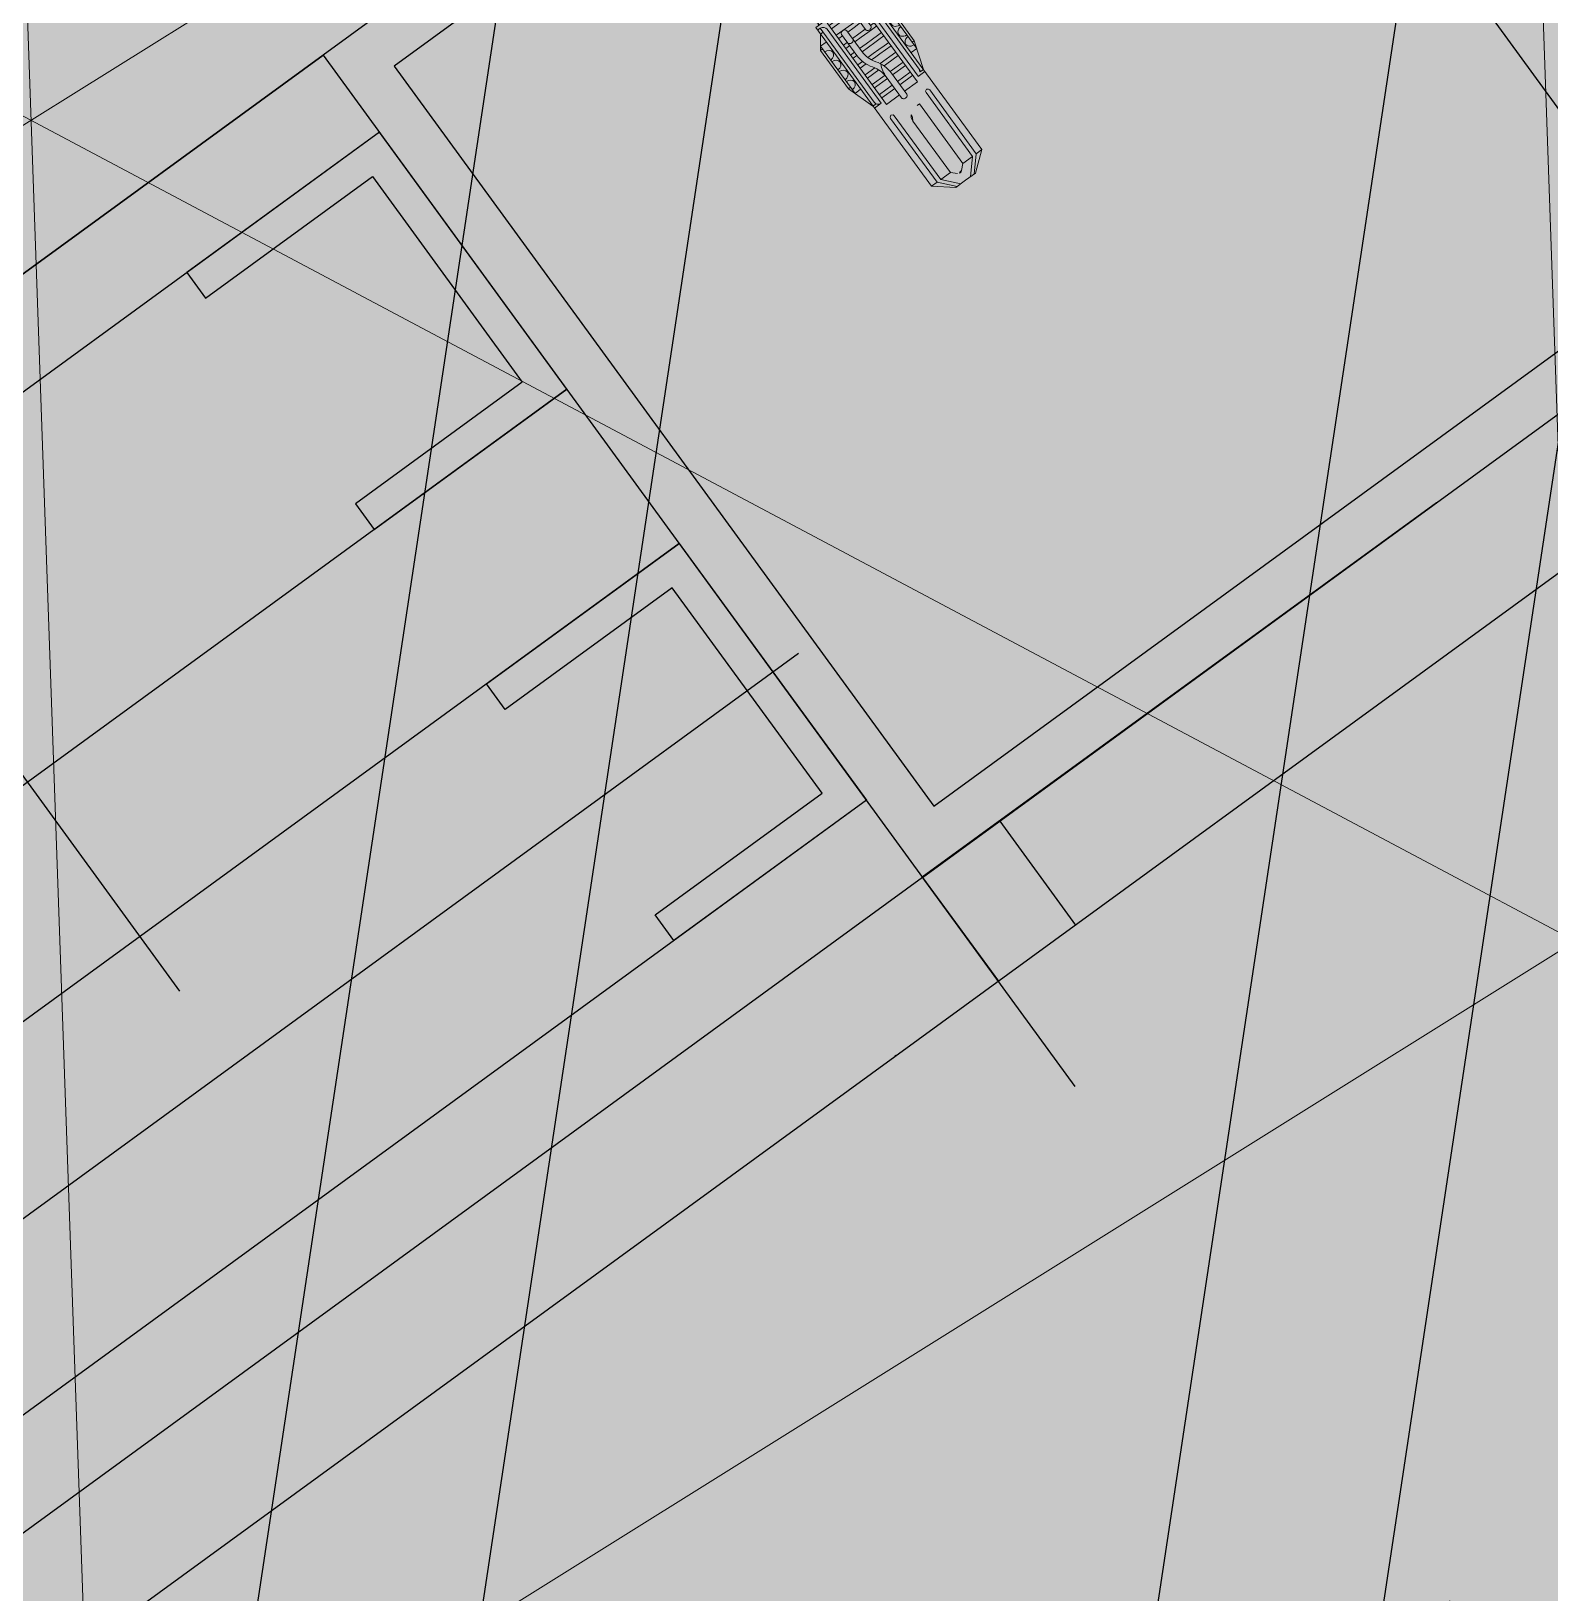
# Model space of a CAD drawing. Header units: metres. Extents: x 678805 to 1359287, y 2747329 to 5497370.
# Drawn here: x 679858.7989 to 679859.0376, y 2748713.483 to 2748713.7286 of the extents above; entities that cross this region are included whole.
import ezdxf

# ---------------------------------------------------------------- set-up
doc = ezdxf.new("R2010")
doc.units = ezdxf.units.M
doc.linetypes.add('XREF_MON_BUILDINGS$0$Dash_2_', pattern=[0.25, 0.125, -0.125])
for name, color, linetype in [('00_XREF_MON_HSC_PAVEMENT', 7, 'Continuous'), ('00_XREF_TWQ_BUILDINGS', 7, 'Continuous'), ('XREF_MON_BUILDINGS$0$00-Modulos DEFINIDOS', 7, 'Continuous'), ('XREF_MON_BUILDINGS$0$02-L-01_Structure', 2, 'Continuous'), ('XREF_MON_BUILDINGS$0$02-L-01_Struture aux', 4, 'Continuous'), ('XREF_MON_BUILDINGS$0$02-L-02_Structure- View', 3, 'Continuous'), ('XREF_MON_BUILDINGS$0$02-L-Insulation', 252, 'Continuous'), ('XREF_MON_BUILDINGS$0$02-L-INT Panel', 5, 'Continuous'), ('XREF_MON_BUILDINGS$0$02-L-Pergola Projection', 8, 'Continuous'), ('XREF_MON_BUILDINGS$0$02-L-Pergola Shades', 15, 'Continuous'), ('XREF_MON_BUILDINGS$0$02-L-Pergola Shades Schematic', 8, 'Continuous'), ('XREF_MON_BUILDINGS$0$02_L_Furniture', 7, 'Continuous')]:
    doc.layers.add(name, color=color, linetype=linetype)
doc.layers.add('XREF_MON_BUILDINGS$0$0-WIPEOUTS', color=7, linetype='Continuous', true_color=0xffffff)
doc.layers.add('XREF_MON_BUILDINGS$0$02-L-Pergola Wipeout', color=7, linetype='Continuous', true_color=0xffffff)
doc.layers.add('XREF_MON_BUILDINGS$0$00_AUX', color=3, linetype='Continuous', plot=False)
doc.layers.add('XREF_MON_BUILDINGS$0$02-KH-13 Restaurant', color=7, linetype='Continuous', lineweight=30, true_color=0xed2d02)
doc.layers.add('XREF_MON_HSC_PAVEMENT$0$03-TR-Pavement_07_Precast irregular Concrete Blocks', color=7, linetype='Continuous', lineweight=5, true_color=0xb3b3b3)
doc.layers.add('XREF_MON_BUILDINGS$0$02-L-01_Structure T', color=8, linetype='Continuous', lineweight=5)
doc.layers.get('XREF_MON_BUILDINGS$0$02-KH-13 Restaurant').off()
doc.linetypes.add('XREF_MON_BUILDINGS$0$BATTING', pattern='A,0.0001,-0.1,[134,ltypeshp.shx,S=0.1,R=0,X=-0.1,Y=0],-0.2,[134,ltypeshp.shx,S=0.1,R=180,X=0.1,Y=0],-0.1', length=0.4001)

# ---------------------------------------------------------------- blocks, each defined once
blk = doc.blocks.new('XREF_MON_BUILDINGS$0$modulo kiosco')
at = {"layer": 'XREF_MON_BUILDINGS$0$0-WIPEOUTS', "true_color": 0xfcfcfc}
h = blk.add_hatch(color=7, dxfattribs=at)
h.dxf.hatch_style = 1
h.paths.add_polyline_path([(119.6986085139215, -61.62058441969566), (119.6986085125245, -56.82058442011476), (124.4986085132696, -56.82058442058042), (124.4986085123383, -61.62058442132547)])
blk = doc.blocks.new('XREF_MON_BUILDINGS$0$lamas aluminiotriangulo')
for points in [[(680250.9537691945, 2748656.390655607), (680248.9006715198, 2748658.44375328)], [(680248.9501689954, 2748658.44375328), (680250.9785179326, 2748656.415404344)], [(680251.0527641443, 2748656.489650556), (680249.0986614202, 2748658.44375328)], [(680249.1481588958, 2748658.44375328), (680251.0775128822, 2748656.514399294)]]:
    blk.add_lwpolyline(points)
blk = doc.blocks.new('XREF_MON_BUILDINGS$0$PERGOLA PLANA')
at = {"layer": 'XREF_MON_BUILDINGS$0$02-L-Pergola Wipeout', "true_color": 0xfcfcfc}
h = blk.add_hatch(color=7, dxfattribs=at)
h.dxf.hatch_style = 1
h.paths.add_polyline_path([(4.612218253081664, 9.290000000968575), (0.3099999981932342, 4.987781745847315), (0.3099999986588955, 9.290000000037253)])
h.paths.add_polyline_path([(0.332781744771637, 4.855000000447035), (4.744999998947605, 9.267218254506588), (4.744999999529682, 4.900563496164978), (4.699436504277401, 4.855000000447035)])
h.paths.add_polyline_path([(4.854999999050051, 9.290000001899898), (9.13443650235422, 9.29000000236556), (4.854999999632128, 5.010563495568931)])
h.paths.add_polyline_path([(9.289999997243285, 9.134436507709324), (9.289999997825362, 4.855000001844019), (5.010563491727225, 4.855000000912696)])
h.paths.add_polyline_path([(4.900563491159119, 4.745000001043081), (9.267218253924511, 4.745000001508743), (4.85500000033062, 0.3327817460522056), (4.854999999166466, 4.699436508584768)])
h.paths.add_polyline_path([(9.289999997825362, 4.612218253780156), (9.289999998291023, 0.3100000019185245), (4.987781747244298, 0.3100000009872019)])
h.paths.add_polyline_path([(0.465563491685316, 0.3100000000558794), (4.744999999064021, 4.589436508249491), (4.745000000111759, 0.3100000014528632)])
h.paths.add_polyline_path([(0.3099999980768189, 4.745000000111759), (4.589436504989862, 4.745000000111759), (0.3099999976111576, 0.4655634895898402)])
h.paths.add_polyline_path([(9.399999998277053, 0.2000000020489097), (0.1999999997206032, 0.1999999997206032), (0.1999999986728653, 9.399999999906868), (9.399999999324791, 9.400000001769513)])
at = {"layer": 'XREF_MON_BUILDINGS$0$02-L-Pergola Shades', "xscale": -1, "rotation": 270.0000000152252}
blk.add_blockref('XREF_MON_BUILDINGS$0$lamas aluminiotriangulo', (-2748649.153572517, -680243.8731607608), dxfattribs=at)
at = {"layer": 'XREF_MON_BUILDINGS$0$02-L-Pergola Shades Schematic', "xscale": -1, "rotation": 270.0000000152252}
blk.add_blockref('XREF_MON_BUILDINGS$0$lamas aluminiotriangulo', (-2748649.153572517, -680243.8731607608), dxfattribs=at)
blk = doc.blocks.new('XREF_MON_BUILDINGS$0$Rest_4seats')
at = {"layer": 'XREF_MON_BUILDINGS$0$00_AUX', "linetype": 'XREF_MON_BUILDINGS$0$Dash_2_'}
blk.add_lwpolyline([(-1.468512145004503, 1.66509695255553), (-1.452635545769148, -1.684865425381929), (1.472331605116459, -1.671003021572119), (1.456455005881253, 1.678959356365397)], close=True, dxfattribs=at)
blk = doc.blocks.new('XREF_MON_BUILDINGS$0$PILAR STRUCTURE')
at = {"layer": 'XREF_MON_BUILDINGS$0$02-L-01_Structure', "linetype": 'Continuous'}
h = blk.add_hatch(dxfattribs=at)
h.set_pattern_fill('ANGLE', color=252)
h.set_pattern_definition([(0, (-144.6596111481284, 18.56842418532225), (0, 6.985), [5.08, -1.905]), (90, (-144.6596111481284, 18.56842418532225), (-6.985, 4.277078946022131e-16), [5.08, -1.905])])
h.paths.add_polyline_path([(-0.0800000000000125, -0.08000000000000185), (0.07999999999998408, -0.08000000000000185), (0.07999999999998408, 0.0799999999999983), (-0.0800000000000125, 0.0799999999999983)])
h.paths.add_polyline_path([(-0.07200000000000273, -0.07200000000000273), (0.0719999999999743, -0.07200000000000273), (0.0719999999999743, 0.07199999999999918), (-0.07200000000000273, 0.07199999999999918)], flags=16)
h = blk.add_hatch(color=252, dxfattribs=at)
h.dxf.hatch_style = 1
h.paths.add_polyline_path([(-0.07200000000000273, -0.07200000000000273), (0.0719999999999743, -0.07200000000000273), (0.0719999999999743, 0.07199999999999918), (-0.07200000000000273, 0.07199999999999918)], flags=16)
h.paths.add_polyline_path([(-0.0800000000000125, -0.08000000000000185), (0.07999999999998408, -0.08000000000000185), (0.07999999999998408, 0.0799999999999983), (-0.0800000000000125, 0.0799999999999983)])
for points in [[(-0.0800000000000125, -0.08000000000000185), (0.07999999999998408, -0.08000000000000185), (0.07999999999998408, 0.0799999999999983), (-0.0800000000000125, 0.0799999999999983)], [(-0.07200000000000273, -0.07200000000000273), (0.0719999999999743, -0.07200000000000273), (0.0719999999999743, 0.07199999999999918), (-0.07200000000000273, 0.07199999999999918)]]:
    blk.add_lwpolyline(points, close=True, dxfattribs=at)
blk = doc.blocks.new('XREF_MON_BUILDINGS$0$ULMA_Anclaje fijacion a forjado y a cerramiento base')
at = {"layer": 'XREF_MON_BUILDINGS$0$02-L-01_Structure T', "linetype": 'Continuous'}
for p, q in [((0.001999999680265319, 0.007505513633077499), (0.0059194662826485, 0.007505513633077499)), ((0.001999999680265319, -0.007505513666728802), (0.001999999680265319, 0.007505513633077499)), ((0.006499999683001079, 0.00650000033328979), (0.0059194662826485, 0.007505513633077499)), ((-0.07549999996990664, 0.004900000054021802), (-0.06990192376542836, 0.006400000053872645)), ((-0.05990525586821605, 0.006000000053973054), (-0.07139474408904789, 0.006000000053973054)), ((-0.07139474408904789, 0.006000000053973054), (-0.07139474408904789, 0.004900000054021802)), ((-0.07139474408904789, 0.006000000053973054), (-0.07139474408904789, 0.004900000054021802)), ((-0.0605980761902174, 0.006400000053872645), (-0.06990192376542836, 0.006400000053872645)), ((-0.06990192376542836, 0.006400000053872645), (-0.06990192376542836, 0.006000000053973054)), ((-0.0605980761902174, 0.006400000053872645), (-0.0605980761902174, 0.006000000053973054)), ((-0.06059807618294144, 0.006400000053872645), (-0.05799999996816041, 0.004900000054021802)), ((-0.05990525586821605, 0.006000000053973054), (-0.05990525586821605, 0.004900000054021802)), ((-0.04149999997025589, 0.004900000054021802), (-0.03590192376577761, 0.006400000053872645)), ((-0.01959999997052364, 0.006000000053973054), (-0.03739474408939714, 0.006000000053973054)), ((-0.03739474408939714, 0.006000000053973054), (-0.03739474408939714, 0.004900000054021802)), ((-0.01999999996769475, 0.006400000053872645), (-0.03590192376577761, 0.006400000053872645)), ((-0.03590192376577761, 0.006400000053872645), (-0.03590192376577761, 0.006000000053973054)), ((-0.01999999996769475, 0.006400000053872645), (-0.01999999996769475, 0.006000000053973054)), ((-0.01849999996920815, 0.004900000054021802), (-0.01999999996769475, 0.006400000053872645)), ((-0.01959999997052364, 0.004900000054021802), (-0.01959999997052364, 0.006000000053973054)), ((-0.005200000319746323, 0.006399999982932059), (-0.01587305490102153, 0.004899999983081216)), ((-0.005199999970500357, 0.004900000054021802), (-0.005199999970500357, 0.006400000053872645)), ((-0.005199999970500357, 0.006400000053872645), (-0.004333974560722709, 0.004900000054021802)), ((0.001500000034866389, 0.006400000053872645), (2.91038304567337e-11, 0.004900000054021802)), ((0.002000000029511284, 0.006400000053872645), (0.001500000034866389, 0.006400000053872645)), ((0.001500000034866389, 5.411493475548923e-11), (0.001500000034866389, 0.006400000053872645)), ((0.002000000029511284, 5.411493475548923e-11), (0.002000000029511284, 0.006400000053872645)), ((0.006499999683001079, -0.006499999667084921), (0.006499999683001079, 0.00650000033328979)), ((-0.09499999996478437, 0.004900000054021802), (-0.09799999996903352, 0.001900000053865369)), ((-0.09500000016123522, 0.003800290978233534), (-0.09800000016548438, 0.001649701530368475)), ((-0.09800000016548438, 0.0009425947491763509), (-0.09500000016123522, 0.00309318419704141)), ((-0.05639999997220002, 0.004900000040834129), (-0.09499999997206032, 0.004900000040834129)), ((-0.09500000016123522, 0.003800290978233534), (-0.09500000016123522, 0.004899999999906868)), ((-0.07949999999982538, 0.003800290978233534), (-0.09500000016123522, 0.003800290978233534)), ((-0.07950095342675922, 0.00309318419704141), (-0.09500000000116415, 0.00309318419704141)), ((-0.09500000016123522, 0.001212165931974596), (-0.09500000016123522, 0.00309318419704141)), ((-0.07921132486808347, 0.003735412722562614), (-0.07949999999982538, 0.003800290978233534)), ((-0.07949999999982538, 0.00309318419704141), (-0.07921132486808347, 0.003158062453167076)), ((-0.07899999999790452, 0.003446737587637472), (-0.07921132486808347, 0.003735412722562614)), ((-0.07921132486808347, 0.003158062453167076), (-0.07899999999790452, 0.003446737587637472)), ((-0.04279999997379491, 0.003000000040628947), (-0.07679999997344567, 0.003000000040628947)), ((-0.07679999997344567, 0.0004999963407499308), (-0.07679999997344567, 0.003000000040628947)), ((-0.07599999997182749, 0.003600000040933082), (-0.07599999997182749, 0.004900000040834129)), ((-0.05799999996816041, 0.003600000054120756), (-0.07597979684214806, 0.003600000054120756)), ((-0.07549999996990664, 0.004266025754077418), (-0.07549999996990664, 0.004900000054021802)), ((-0.07519999997020932, 0.0004999878656235524), (-0.07519999997020932, 0.003000000040628947)), ((-0.05702020314492984, 0.004400000053919939), (-0.07499999996798579, 0.004400000053919939)), ((-0.07439999996859115, 0.000499983615554811), (-0.07439999996859115, 0.003000000040628947)), ((-0.07279999997263076, 0.0004999751408831798), (-0.07279999997263076, 0.003000000040628947)), ((-0.07199999997101258, 0.0004999709158255428), (-0.07199999997101258, 0.003000000040628947)), ((-0.07039999996777624, 0.0007838919409550726), (-0.07039999996777624, 0.003000000040628947)), ((-0.06959999997343402, 0.003000000040628947), (-0.06959999997343402, -3.774075094042928e-05)), ((-0.06799999997019768, 0.001888627379230456), (-0.06799999997019768, 0.003000000054271368)), ((-0.0671999999685795, 0.002098475703860458), (-0.0671999999685795, 0.003000000054271368)), ((-0.06559999996534316, 0.002250000054118573), (-0.06559999996534316, 0.003000000054271368)), ((-0.06479999997100094, 0.002250000054118573), (-0.06479999997100094, 0.003000000054271368)), ((-0.0631999999677646, 0.002250000054118573), (-0.0631999999677646, 0.003000000054271368)), ((-0.06239999996614642, 0.002250000054118573), (-0.06239999996614642, 0.003000000054271368)), ((-0.06079999997018604, 0.002250000054118573), (-0.06079999997018604, 0.003000000054271368)), ((-0.05999999996856786, 0.002250000054118573), (-0.05999999996856786, 0.003000000054271368)), ((-0.05839999996533152, 0.002246470569389203), (-0.05839999996533152, 0.003000000054271368)), ((-0.05799999999726424, 0.004899999999906868), (-0.05799999999726424, 0.004399999999805004)), ((-0.0575999999709893, 0.002178927737077174), (-0.0575999999709893, 0.003000000054271368)), ((-0.0569999999643187, 0.004600000053869735), (-0.0569999999643187, 0.004900000054021802)), ((-0.05639999997220002, 0.003000000040628947), (-0.05639999997220002, 0.004900000040834129)), ((-0.05599999996775296, 0.001773728350144665), (-0.05599999996775296, 0.003000000054271368)), ((-0.05479999996896368, 0.004900000040834129), (-0.05594999997265404, 0.004236047240738117)), ((-0.05519999996613478, 0.001419681868355838), (-0.05519999996613478, 0.003000000054271368)), ((-0.0539999999673455, 0.004900000040834129), (-0.05479999996896368, 0.004900000040834129)), ((-0.05479999996896368, 0.003000000040628947), (-0.05479999996896368, 0.004900000040834129)), ((-0.0539999999673455, 0.003000000040628947), (-0.0539999999673455, 0.004900000040834129)), ((-0.05359999997017439, 0.0003147642983094556), (-0.05359999997017439, 0.003000000040628947)), ((-0.05239999997138511, 0.004900000040834129), (-0.05354999996779952, 0.004236047240738117)), ((-0.05279999996855622, 4.092726157978177e-11), (-0.05279999996855622, 0.003000000040628947)), ((-0.05239999997138511, 0.003000000040628947), (-0.05239999997138511, 0.004900000040834129)), ((-0.05159999996976694, 0.004900000040834129), (-0.05239999997138511, 0.004900000040834129)), ((-0.05159999996976694, 0.003000000040628947), (-0.05159999996976694, 0.004900000040834129)), ((-0.05119999997259583, 4.092726157978177e-11), (-0.05119999997259583, 0.003000000040628947)), ((-0.04999999997380655, 0.004900000040834129), (-0.05114999997022096, 0.004236047240738117)), ((-0.05039999997097766, 4.092726157978177e-11), (-0.05039999997097766, 0.003000000040628947)), ((-0.04919999997218838, 0.004900000040834129), (-0.04999999997380655, 0.004900000040834129)), ((-0.04999999997380655, 0.003000000040628947), (-0.04999999997380655, 0.004900000040834129)), ((-0.04919999997218838, 0.003000000040628947), (-0.04919999997218838, 0.004900000040834129)), ((-0.04879999996774131, 0.002250000054118573), (-0.04879999996774131, 0.003000000054271368)), ((-0.04879999996774131, 0.001250000053914846), (-0.04879999996774131, 0.00262500005419497)), ((-0.04759999996895203, 0.004900000040834129), (-0.0487499999726424, 0.004236047240738117)), ((-0.0479999999733991, 4.092726157978177e-11), (-0.0479999999733991, 0.003000000040628947)), ((-0.04759999996895203, 0.003000000040628947), (-0.04759999996895203, 0.004900000040834129)), ((-0.04679999996733386, 0.004900000040834129), (-0.04759999996895203, 0.004900000040834129)), ((-0.04679999996733386, 0.003000000040628947), (-0.04679999996733386, 0.004900000040834129)), ((-0.04639999997016275, 0.002250000054118573), (-0.04639999997016275, 0.003000000054271368)), ((-0.04519999997137347, 0.004900000040834129), (-0.04634999996778788, 0.004236047240738117)), ((-0.04559999996854458, 0.002250000054118573), (-0.04559999996854458, 0.003000000054271368)), ((-0.0443999999697553, 0.004900000040834129), (-0.04519999997137347, 0.004900000040834129)), ((-0.04519999997137347, 0.003000000040628947), (-0.04519999997137347, 0.004900000040834129)), ((-0.0443999999697553, 0.003000000040628947), (-0.0443999999697553, 0.004900000040834129)), ((-0.04399999996530823, 0.002250000054118573), (-0.04399999996530823, 0.003000000054271368)), ((-0.04399999996530823, 0.002250000054118573), (-0.04399999996530823, 0.003000000054271368)), ((-0.04279999997379491, 0.004900000040834129), (-0.04394999997020932, 0.004236047240738117)), ((2.91038304567337e-11, 0.004900000054021802), (-0.04279999996651895, 0.004900000054021802)), ((-0.04279999997379491, 0.003000000040628947), (-0.04279999997379491, 0.004900000040834129)), ((-0.04199999996490078, 0.004900000054021802), (-0.04199999996490078, 0.002243997654204577)), ((-0.01849999996920815, 0.003600000054120756), (-0.04197979586751899, 0.003600000054120756)), ((-0.04149999997025589, 0.004266025478955271), (-0.04149999997025589, 0.004900000054021802)), ((-0.017520182816952, 0.004400000053919939), (-0.04099999996833503, 0.004400000053919939)), ((-0.01849999996920815, 0.004900000054021802), (-0.01849999996920815, 0.004400000053919939)), ((-0.01749999996536644, 0.004900000054021802), (-0.01749999996536644, 0.001469047654154565)), ((2.91038304567337e-11, 5.411493475548923e-11), (2.91038304567337e-11, 0.004900000054021802)), ((0.001999999680265319, 0.003752758733298833), (0.0059194662826485, 0.003752758733298833)), ((-0.09799999996903352, 5.411493475548923e-11), (-0.09799999996903352, 0.001900000053865369)), ((-0.09799999999813735, 0), (-0.09799999999813735, -0.001900000000205182)), ((-0.09500000000116415, 0.001212165931974596), (-0.09598054861999117, 0.0003815084141933767)), ((-0.08050000000366708, 0.001212165931974596), (-0.09500000000116415, 0.001212165931974596)), ((-0.08050000031653326, 0.0007878340506977111), (-0.08050000031653326, 0.001212165915148944)), ((-0.07238871805748204, 0.0005000000005566108), (-0.07750000029773219, 0.0005000000005566108)), ((-0.07238871783920331, 0.0005000000005566108), (-0.07749997821520083, 0.0005000000005566108)), ((-0.07039999996777624, 0.0002553429039835464), (-0.07039999996777624, 0.0007838919541427458)), ((-0.06799999997019768, 0.0008294746289720933), (-0.06799999997019768, 0.001888627379230456)), ((-0.06799999997019768, 4.092726157978177e-11), (-0.06799999997019768, 0.0008294746157844202)), ((-0.06799999997019768, 4.092726157978177e-11), (-0.06799999997019768, -0.0007950077156237967)), ((-0.0671999999685795, 0.001074557454103342), (-0.0671999999685795, 0.002098475703860458)), ((-0.0671999999685795, 4.092726157978177e-11), (-0.0671999999685795, 0.001074557440915669)), ((-0.0671999999685795, 4.092726157978177e-11), (-0.0671999999685795, -0.001052696669376019)), ((-0.06559999996534316, 0.001250000053914846), (-0.06559999996534316, 0.002250000054118573)), ((-0.06559999997261912, 4.092726157978177e-11), (-0.06559999997261912, 0.001250000040727173)), ((-0.06559999997261912, 4.092726157978177e-11), (-0.06559999997261912, -0.001249999959327397)), ((-0.06479999997100094, 0.001250000053914846), (-0.06479999997100094, 0.002250000054118573)), ((-0.06479999997100094, 4.092726157978177e-11), (-0.06479999997100094, 0.001250000040727173)), ((-0.06479999997100094, 4.092726157978177e-11), (-0.06479999997100094, -0.001249999959327397)), ((-0.0631999999677646, 0.001250000053914846), (-0.0631999999677646, 0.002250000054118573)), ((-0.0631999999677646, 4.092726157978177e-11), (-0.0631999999677646, 0.001250000040727173)), ((-0.0631999999677646, 4.092726157978177e-11), (-0.0631999999677646, -0.001249999959327397)), ((-0.05863006513391156, 0.002250000000458385), (-0.06250000033469405, 0.002250000000458385)), ((-0.05863006513391156, 0.001250000000254659), (-0.06249989908974385, 0.001250000000254659)), ((-0.06239999997342238, 4.092726157978177e-11), (-0.06239999997342238, 0.001250000040727173)), ((-0.06239999997342238, 4.092726157978177e-11), (-0.06239999997342238, -0.001249999959327397)), ((-0.06079999997018604, 4.092726157978177e-11), (-0.06079999997018604, 0.001250000040727173)), ((-0.06079999997018604, 4.092726157978177e-11), (-0.06079999997018604, -0.001249999959327397)), ((-0.05999999996856786, 4.092726157978177e-11), (-0.05999999996856786, 0.001250000040727173)), ((-0.05999999996856786, 4.092726157978177e-11), (-0.05999999996856786, -0.002999999959229172)), ((-0.05839999997260747, 4.092726157978177e-11), (-0.05839999997260747, 0.001245927241143363)), ((-0.05839999997260747, 4.092726157978177e-11), (-0.05839999997260747, -0.002999999959229172)), ((-0.0575999999709893, -0.002999999959229172), (-0.0575999999709893, 0.001167863121281698)), ((-0.05599999996775296, 4.092726157978177e-11), (-0.05599999996775296, 0.0006941365782040521)), ((-0.05599999996775296, 4.092726157978177e-11), (-0.05599999996775296, -0.002999999959229172)), ((-0.05519999997341074, 0.0002712911496018933), (-0.05519999997341074, -0.002999999959229172)), ((-0.05279999996855622, 4.092726157978177e-11), (-0.05279999996855622, -0.0002712910677473701)), ((-0.05119999997259583, 4.092726157978177e-11), (-0.05119999997259583, -0.0009957987340385444)), ((-0.05039999997097766, 4.092726157978177e-11), (-0.05039999997097766, -0.001172616259282222)), ((-0.04879999996774131, 4.092726157978177e-11), (-0.04879999996774131, 0.001250000040727173)), ((-0.04879999996774131, 4.092726157978177e-11), (-0.04879999996774131, -0.001249999959327397)), ((-0.0479999999733991, 4.092726157978177e-11), (-0.0479999999733991, -0.001249999959327397)), ((-0.04238871808775002, 0.002249999982723239), (-0.04750000033527613, 0.002249999982723239)), ((-0.04238871799316257, 0.001249999982974259), (-0.04749997836916009, 0.001249999982974259)), ((-0.04639999997016275, 4.092726157978177e-11), (-0.04639999997016275, 0.001250000040727173)), ((-0.04639999997016275, 4.092726157978177e-11), (-0.04639999997016275, -0.001249999959327397)), ((-0.04559999996854458, 4.092726157978177e-11), (-0.04559999996854458, 0.001250000040727173)), ((-0.04559999996854458, 4.092726157978177e-11), (-0.04559999996854458, -0.001249999959327397)), ((-0.04399999997258419, 4.092726157978177e-11), (-0.04399999997258419, 0.001250000040727173)), ((-0.04399999997258419, 4.092726157978177e-11), (-0.04399999997258419, 0.001250000040727173)), ((-0.04399999997258419, 4.092726157978177e-11), (-0.04399999997258419, -0.001249999959327397)), ((-0.04399999997258419, 4.092726157978177e-11), (-0.04399999997258419, -0.002999999959229172)), ((-0.04199999996490078, 0.001243073279056262), (-0.04199999996490078, 0.0009690476540527015)), ((-0.04049836142075947, 0.0009690476540527015), (-0.04197979586751899, 0.0009690476540527015)), ((-0.03124687392119085, 0.0009690476540527015), (-0.03803526836418314, 0.0009690476540527015)), ((-0.03186602826463059, 0.0004999956327083055), (-0.03561142804392148, 0.0005000794471925474)), ((-0.03561128240835387, 0.0005000000001018634), (-0.03186602558707818, 0.0005000000001018634)), ((-0.02819999996427214, 0.0009690476540527015), (-0.03075312601140467, 0.0009690476540527015)), ((-0.02819999996427214, 0.0009690476540527015), (-0.02799999996932456, 0.0007690476541029057)), ((-0.02819999996427214, 0.0009690476540527015), (-0.02819999996427214, -0.003599999945890886)), ((-0.02779999996710103, 0.0009690476540527015), (-0.02799999996932456, 0.0007690476541029057)), ((-0.02799999996932456, 0.0007690476541029057), (-0.02799999996932456, -0.003599999945890886)), ((-0.02779999996710103, 0.0009690476540527015), (-0.02779999996710103, -0.003599999945890886)), ((-0.01799999996728729, 0.0009690476540527015), (-0.02779999996710103, 0.0009690476540527015)), ((-0.004333974917244632, 0.000915883743800805), (-0.01587305490102153, -1.682565198279917e-11)), ((-0.01587305455177557, 5.411493475548923e-11), (-0.005199999970500357, 5.411493475548923e-11)), ((-0.004333974560722709, 0.0009158838147413917), (-0.005199999970500357, 5.411493475548923e-11)), ((-0.004333974560722709, -0.0009158837065115222), (-0.005199999970500357, 5.411493475548923e-11)), ((-0.004333974560722709, -0.0009158837065115222), (-0.004333974560722709, 0.0009158838147413917)), ((0, 0), (0, -0.004899999999906868)), ((0.001499999998486601, 0), (0.001499999998486601, -0.006400000000212458)), ((0.002000000000407454, 0), (0.002000000000407454, -0.006400000000212458)), ((-0.09799999999813735, -0.0009425947491763509), (-0.09500000000116415, -0.003093184197496157)), ((-0.09500000000116415, -0.003800290978688281), (-0.09799999999813735, -0.001649701530368475)), ((-0.09500000000116415, -0.004899999999906868), (-0.09799999999813735, -0.001900000000205182)), ((-0.09500000000116415, -0.001212165932429343), (-0.09598054861999117, -0.0003815084141933767)), ((-0.09499999997206032, -0.001212165891502082), (-0.09499999997206032, -0.003093184156568896)), ((-0.08249999999679858, -0.001212165932429343), (-0.09500000000116415, -0.001212165932429343)), ((-0.07238871791923884, -0.0005000000001018634), (-0.07750000016676495, -0.0005000000001018634)), ((-0.07238871795561863, -0.0004999999991923687), (-0.07749997833161615, -0.0004999999991923687)), ((-0.07679999997344567, -0.0004999999591746018), (-0.07679999997344567, -0.002999999959229172)), ((-0.07519999997020932, -0.0004999999591746018), (-0.07519999997020932, -0.002999999959229172)), ((-0.07439999996859115, -0.0004999999591746018), (-0.07439999996859115, -0.002999999959229172)), ((-0.07279999997263076, -0.0004999999591746018), (-0.07279999997263076, -0.002999999959229172)), ((-0.07199999997101258, -0.0004999999591746018), (-0.07199999997101258, -0.002999999959229172)), ((-0.07039999996777624, -0.0008117044189930311), (-0.07039999996777624, -0.002999999959229172)), ((-0.06960000032267999, -0.001128624259763455), (-0.06960000032267999, -0.003000000016982085)), ((-0.06799999997019768, -0.001859274363141594), (-0.06799999997019768, -0.002999999946041498)), ((-0.0671999999685795, -0.002079642608805443), (-0.0671999999685795, -0.002999999946041498)), ((-0.06049997165246168, -0.001250034919394238), (-0.06561142800637754, -0.001249920534974081)), ((-0.0656112825818127, -0.002249999999548891), (-0.06049998287926428, -0.002249999999548891)), ((-0.06559999996534316, -0.002249999945888703), (-0.06559999996534316, -0.002999999946041498)), ((-0.06479999997100094, -0.002249999945888703), (-0.06479999997100094, -0.002999999946041498)), ((-0.0631999999677646, -0.002249999945888703), (-0.0631999999677646, -0.002999999946041498)), ((-0.06239999996614642, -0.002249999945888703), (-0.06239999996614642, -0.002999999946041498)), ((-0.06079999997018604, -0.002249999945888703), (-0.06079999997018604, -0.002999999946041498)), ((-0.05359999997017439, -0.0009432666124666866), (-0.05359999997017439, -0.002999999959229172)), ((-0.05279999996855622, -0.001419681760580715), (-0.05279999996855622, -0.002999999946041498)), ((-0.05119999996531988, -0.002030796920735156), (-0.05119999996531988, -0.002999999946041498)), ((-0.05039999997097766, -0.002183035096095409), (-0.05039999997097766, -0.002999999946041498)), ((-0.04550000053859549, -0.001249999999799911), (-0.04936993554292712, -0.001249999999799911)), ((-0.04550000033486867, -0.002249999999548891), (-0.04936993554292712, -0.002249999999548891)), ((-0.04879999996774131, -0.002249999945888703), (-0.04879999996774131, -0.002999999946041498)), ((-0.04799999996612314, -0.002249999945888703), (-0.04799999996612314, -0.002999999946041498)), ((-0.04639999997016275, -0.002249999945888703), (-0.04639999997016275, -0.002999999946041498)), ((-0.04559999996854458, -0.002249999945888703), (-0.04559999996854458, -0.002999999946041498)), ((-0.04399999996530823, -0.002249999945888703), (-0.04399999996530823, -0.002999999946041498)), ((-0.0318660280900076, -0.0004999956499887048), (-0.0356114278692985, -0.0005000794649276941)), ((-0.03561128252476919, -0.0004999999991923687), (-0.03186602571076946, -0.0004999999991923687)), ((-0.004333974917244632, -0.0009158837774521089), (-0.01587305490102153, -1.682565198279917e-11)), ((-0.07950095342675922, -0.003093184197496157), (-0.09500000000116415, -0.003093184197496157)), ((-0.09499999997206032, -0.003800290937761019), (-0.09499999997206032, -0.004899999959434354)), ((-0.07949999983975431, -0.003800290978688281), (-0.09500000000116415, -0.003800290978688281)), ((-0.05639999997947598, -0.004899999999906868), (-0.09499999997933628, -0.004899999999906868)), ((-0.07921132486808347, -0.003158062453621824), (-0.07949999999982538, -0.003093184197496157)), ((-0.07949999999982538, -0.003800290978688281), (-0.07921132486808347, -0.003735412722562614)), ((-0.07899999999790452, -0.003446737588092219), (-0.07921132486808347, -0.003158062453621824)), ((-0.07921132486808347, -0.003735412722562614), (-0.07899999999790452, -0.003446737588092219)), ((-0.04279999998107087, -0.003000000000156433), (-0.07679999998072162, -0.003000000000156433)), ((-0.07599999997910345, -0.003600000000005821), (-0.07599999997910345, -0.004899999999906868)), ((-0.05797979587805457, -0.003600000000005821), (-0.07597979685669998, -0.003600000000005821)), ((-0.07549999999901047, -0.004266025699962483), (-0.07549999999901047, -0.004899999999906868)), ((-0.07549999999901047, -0.004899999999906868), (-0.06990192380180815, -0.006400000000212458)), ((-0.05699999997887062, -0.004400000000259752), (-0.0749999999825377, -0.004400000000259752)), ((-0.07139474408904789, -0.004899999945791933), (-0.07139474408904789, -0.005999999945743184)), ((-0.07139474408904789, -0.004899999945791933), (-0.07139474408904789, -0.005999999945743184)), ((-0.0605980761902174, -0.006399999946097523), (-0.05799999996816041, -0.004899999945791933)), ((-0.05990525586821605, -0.004899999945791933), (-0.05990525586821605, -0.005999999945743184)), ((-0.05799999999726424, -0.004400000000259752), (-0.05799999999726424, -0.004899999999906868)), ((-0.05699999997887062, -0.004400000000259752), (-0.05699999997887062, -0.004899999999906868)), ((-0.05639999997947598, -0.003000000000156433), (-0.05639999997947598, -0.004899999999906868)), ((-0.05479999998351559, -0.004899999999906868), (-0.05594999997993, -0.004236047200265602)), ((-0.05479999998351559, -0.003000000000156433), (-0.05479999998351559, -0.004899999999906868)), ((-0.05399999998189742, -0.004899999999906868), (-0.05479999998351559, -0.004899999999906868)), ((-0.05399999998189742, -0.003000000000156433), (-0.05399999998189742, -0.004899999999906868)), ((-0.05239999997138511, -0.004899999979897984), (-0.05354999998235144, -0.004236047179801972)), ((-0.05239999997138511, -0.002999999979692802), (-0.05239999997138511, -0.004899999979897984)), ((-0.05159999996976694, -0.004899999979897984), (-0.05239999997138511, -0.004899999979897984)), ((-0.05159999996976694, -0.002999999979692802), (-0.05159999996976694, -0.004899999979897984)), ((-0.04999999997380655, -0.004899999979897984), (-0.05114999997022096, -0.004236047179801972)), ((-0.04999999997380655, -0.002999999979692802), (-0.04999999997380655, -0.004899999979897984)), ((-0.04919999997218838, -0.004899999979897984), (-0.04999999997380655, -0.004899999979897984)), ((-0.04919999997218838, -0.002999999979692802), (-0.04919999997218838, -0.004899999979897984)), ((-0.04759999996895203, -0.004899999959434354), (-0.0487499999726424, -0.004236047159338341)), ((-0.04759999996895203, -0.002999999959229172), (-0.04759999996895203, -0.004899999959434354)), ((-0.04679999996733386, -0.004899999959434354), (-0.04759999996895203, -0.004899999959434354)), ((-0.04679999996733386, -0.002999999959229172), (-0.04679999996733386, -0.004899999959434354)), ((-0.04519999997137347, -0.004899999959434354), (-0.04634999996778788, -0.004236047159338341)), ((-0.04519999997137347, -0.002999999959229172), (-0.04519999997137347, -0.004899999959434354)), ((-0.0443999999697553, -0.004899999959434354), (-0.04519999997137347, -0.004899999959434354)), ((-0.0443999999697553, -0.002999999959229172), (-0.0443999999697553, -0.004899999959434354)), ((-0.04279999998107087, -0.004899999999906868), (-0.04394999997748528, -0.004236047200265602)), ((-0.04279999997379491, -0.002999999959229172), (-0.04279999997379491, -0.004899999959434354)), ((2.91038304567337e-11, -0.004899999945791933), (-0.04279999996651895, -0.004899999945791933)), ((-0.0419999999794527, -0.003600000000005821), (-0.0419999999794527, -0.004899999999906868)), ((-0.01849999999831198, -0.003600000000005821), (-0.04197979589662282, -0.003600000000005821)), ((-0.04149999999935972, -0.004266025425295084), (-0.04149999999935972, -0.004899999999906868)), ((-0.04149999999935972, -0.004899999999906868), (-0.0359019238021574, -0.006400000000212458)), ((-0.01752018285333179, -0.004400000000259752), (-0.04099999999743886, -0.004400000000259752)), ((-0.03739474408939714, -0.004899999945791933), (-0.03739474408939714, -0.005999999945743184)), ((-0.01849999996920815, -0.004899999945791933), (-0.01999999996769475, -0.006399999946097523)), ((-0.01959999997052364, -0.004899999945791933), (-0.01959999997052364, -0.005999999945743184)), ((-0.01849999999831198, -0.004400000000259752), (-0.01849999999831198, -0.004899999999906868)), ((-0.01750000000174623, -0.004600000000209548), (-0.01750000000174623, -0.004899999999906868)), ((-0.005199999970500357, -0.006399999946097523), (-0.01587305455177557, -0.004899999945791933)), ((-0.005199999970500357, -0.004899999945791933), (-0.005199999970500357, -0.006399999946097523)), ((-0.005199999970500357, -0.006399999946097523), (-0.004333974560722709, -0.004899999945791933)), ((0.001499999998486601, -0.006400000000212458), (0, -0.004899999999906868)), ((0.001999999680265319, -0.003752755266759777), (0.0059194662826485, -0.003752755266759777)), ((-0.05990525586821605, -0.005999999945743184), (-0.07139474408904789, -0.005999999945743184)), ((-0.06990192376542836, -0.005999999945743184), (-0.06990192376542836, -0.006399999946097523)), ((-0.0605980761902174, -0.006399999946097523), (-0.06990192376542836, -0.006399999946097523)), ((-0.0605980761902174, -0.005999999945743184), (-0.0605980761902174, -0.006399999946097523)), ((-0.01959999997052364, -0.005999999945743184), (-0.03739474408939714, -0.005999999945743184)), ((-0.03590192376577761, -0.005999999945743184), (-0.03590192376577761, -0.006399999946097523)), ((-0.01999999996769475, -0.006399999946097523), (-0.03590192376577761, -0.006399999946097523)), ((-0.01999999996769475, -0.005999999945743184), (-0.01999999996769475, -0.006399999946097523)), ((0.002000000000407454, -0.006400000000212458), (0.001499999998486601, -0.006400000000212458)), ((0.006499999683001079, -0.006499999667084921), (0.0059194662826485, -0.007505512966872629)), ((0.001999999680265319, -0.007505513666728802), (0.0059194662826485, -0.007505513666728802))]:
    blk.add_line(p, q, dxfattribs=at)
for centre, radius, start, end in [((0.003177357582899276, 0.005629136232983001), 0.003322642399999999, 325.6168396574897, 34.38315982743712), ((-0.06949999996868428, 0.006000000053973054), 0.001, 179.9999995831184, 2.240738939747224e-06), ((-0.06709999996382976, 0.006000000053973054), 0.001, 179.9999995831184, 2.240738939747224e-06), ((-0.0646999999662512, 0.006000000053973054), 0.001, 179.9999995831184, 2.240738939747224e-06), ((-0.06229999996867264, 0.006000000053973054), 0.001, 179.9999995831184, 2.240738939747224e-06), ((-0.03549999996903352, 0.006000000053973054), 0.001, 179.9999995831184, 2.240738939747224e-06), ((-0.03549999996903352, 0.006000000053973054), 0.001, 179.9999995831184, 2.240738939747224e-06), ((-0.0326999999670079, 0.006000000053973054), 0.001, 180, 2.657620602956009e-06), ((-0.02989999996498227, 0.006000000053973054), 0.001, 180, 2.657620602956009e-06), ((-0.0270999999702326, 0.006000000053973054), 0.001, 180, 2.657620602956009e-06), ((-0.02429999996820698, 0.006000000053973054), 0.001, 180, 2.657620602956009e-06), ((-0.02149999996618135, 0.006000000053973054), 0.001, 180, 2.657620602956009e-06), ((-0.07502020407264354, 0.00340000005417096), 0.0009999999999999996, 90.00000125064498, 168.46304173404), ((-0.05799999996816041, 0.004600000053869735), 0.001, 269.9999983324734, 2.657620602956009e-06), ((-0.0560999999725027, 0.004495854840570246), 0.0002999999999999972, 179.9999995831184, 299.9999996018432), ((-0.05369999996764818, 0.004495854854212666), 0.0002999999999999972, 179.9999995831184, 299.9999996018432), ((-0.05129999997006962, 0.004495854840570246), 0.0002999999999999972, 179.9999995831184, 299.9999996018432), ((-0.04889999997249106, 0.004495854840570246), 0.0002999999999999972, 179.9999995831184, 299.9999996018432), ((-0.04649999996763654, 0.004495854840570246), 0.0002999999999999972, 179.9999995831184, 299.9999996018432), ((-0.04409999997005798, 0.004495854840570246), 0.0002999999999999972, 180, 299.9999997058804), ((-0.04099999996833503, 0.00340000005417096), 0.0009999999999999996, 90.00000125064498, 168.46304173404), ((-0.01849999996920815, 0.004600000053869735), 0.001, 269.9999983324734, 2.657620602956009e-06), ((-0.005919788716710173, 1.733042154228315e-09), 0.0124197884, 342.4126448496456, 17.58735477779235), ((-0.09565735931391828, 0), 0.000499999999999996, 130.2691184803775, 229.7308815196225), ((-0.08250000031694071, 0.0007878340506977111), 0.002, 270, 0), ((-0.07750000016676495, 4.547473508864641e-13), 0.0004999999999999999, 89.9974799503451, 269.9999979155917), ((-0.07750000028318027, 4.547473508864641e-13), 0.0005, 90.00000208440834, 270.0025200496549), ((-0.07238871805748204, -0.006999999999607098), 0.007500000000000002, 61.0463102315051, 90), ((-0.06250000033469405, 0.001750000000356522), 0.0004999999999999998, 90.00000208440834, 270.0116013998847), ((-0.0604999827046413, 0.001750017459926312), 0.0004999825401999999, 270.0012777422978, 90.00000416881663), ((-0.05863006513391156, -0.005249999999705324), 0.007499999999999999, 48.5903778450324, 90.00000166752666), ((-0.05863006495928857, -0.005249999999705324), 0.006500000000000001, 48.5903778450324, 90.00000166752666), ((-0.05863006511208368, 0.005249999982879672), 0.006499999999999996, 306.1289274904188, 311.4096221549676), ((-0.04936993552837521, -0.005250000016985723), 0.007499999999999999, 128.1222900908017, 131.4096221549676), ((-0.04936993554292712, 0.005250000000614818), 0.006499999999999997, 228.5903778450324, 270), ((-0.04750000032072421, 0.001749999982621375), 0.0004999999999999998, 90.00000208440834, 270.0025200496549), ((-0.04550000016024569, 0.001749999999901775), 0.0005, 269.9999754039819, 90.00000125064498), ((-0.04238871808775002, -0.00525000001744047), 0.007500000000000002, 61.0463102315051, 90), ((-0.04238871803681832, -0.005249999999250576), 0.006500000000000002, 61.04631409580072, 90), ((-0.03561128252476919, 0.007000157873790158), 0.007499999999999998, 241.0463007414357, 270), ((-0.03561128258297686, 0.007000157855600264), 0.006500000000000001, 241.0463102315051, 269.9987176720039), ((-0.03561128240835387, -0.007000157872880663), 0.0075, 90, 111.0361103108176), ((-0.03100000016274862, 0), 0.001000000000000001, 209.9997091887205, 149.9999981873691), ((-0.03100000032281969, 2.819433575496078e-11), 0.001000000000000001, 210.0000018126309, 150.0002908112796), ((-0.01799999996728729, 0.001469047654154565), 0.0004999999999999998, 269.9999983324734, 2.657620602956009e-06), ((-0.07238871791923884, 0.007000000000061846), 0.0075, 270, 291.0394696438425), ((-0.07238871809386183, -0.006999999999607098), 0.006499999999999999, 61.04631409580072, 90), ((-0.0656112825818127, 0.005250157873433636), 0.007499999999999996, 241.0463068707718, 270), ((-0.06561128254543291, 0.005250157873433636), 0.006500000000000001, 241.0463102315051, 269.9987176720039), ((-0.06250000016007107, -0.001749999999901775), 0.0005, 89.98839860011529, 269.9999979155917), ((-0.06049998284288449, -0.001750017459471565), 0.0004999825402000001, 269.9999958311834, 89.99871767200386), ((-0.04936993554292712, 0.005250000000614818), 0.007500000000000001, 228.5903778450324, 270), ((-0.05863006511208368, 0.005249999982879672), 0.007500000000000004, 308.1222900908016, 311.4096221549676), ((-0.04936993552837521, -0.005250000016985723), 0.006499999999999999, 126.1289274904188, 131.4096221549676), ((-0.04750000016065314, -0.001749999999901775), 0.0005, 89.9974799503451, 269.9999979155917), ((-0.04550000033486867, -0.001749999999447027), 0.0005000000000000001, 269.999998749355, 90.00002459601811), ((-0.0750202040799195, -0.003400000000056025), 0.001000000000000004, 191.5369578575029, 269.9999983324734), ((-0.05797979589988245, -0.004600000000209548), 0.001000000000000002, 11.53695900628007, 90), ((-0.05609999997977866, -0.004495854800097732), 0.0002999999999999983, 59.99999984205321, 179.9999995831184), ((-0.0536999999822001, -0.004495854800097732), 0.0002999999999999983, 59.99999984205321, 179.9999995831184), ((-0.05129999997006962, -0.004495854779634101), 0.0002999999999999983, 59.99999984205321, 179.9999995831184), ((-0.04889999997249106, -0.004495854779634101), 0.0002999999999999983, 59.99999984205321, 179.9999995831184), ((-0.04649999996763654, -0.00449585475917047), 0.0002999999999999983, 59.99999984205321, 179.9999995831184), ((-0.04409999997733394, -0.004495854800097732), 0.0002999999999999983, 59.99999984205321, 179.9999995831184), ((-0.04099999998288695, -0.003400000000056025), 0.000999999999999997, 191.5369578575029, 269.9999983324734), ((-0.01849999998376006, -0.004600000000209548), 0.001000000000000001, 2.657620602956009e-06, 90.00000125064498), ((0.003177357582899276, -0.005629135566778132), 0.003322642399999999, 325.6168396574897, 34.38315982743712), ((-0.06949999999778811, -0.006000000000312866), 0.001000000000000001, 2.657620602956009e-06, 179.9999995831184), ((-0.06710000000020955, -0.006000000000312866), 0.001000000000000001, 2.657620602956009e-06, 179.9999995831184), ((-0.06470000000263099, -0.006000000000312866), 0.001000000000000001, 2.657620602956009e-06, 179.9999995831184), ((-0.06229999999777647, -0.006000000000312866), 0.001000000000000001, 2.657620602956009e-06, 179.9999995831184), ((-0.03549999999813735, -0.006000000000312866), 0.001000000000000001, 2.657620602956009e-06, 179.9999995831184), ((-0.03549999999813735, -0.006000000000312866), 0.001000000000000001, 2.657620602956009e-06, 179.9999995831184), ((-0.03270000000338769, -0.006000000000312866), 0.001000000000000001, 2.657620602956009e-06, 179.9999995831184), ((-0.02990000000136206, -0.006000000000312866), 0.001000000000000001, 2.657620602956009e-06, 179.9999995831184), ((-0.02709999999933643, -0.006000000000312866), 0.001000000000000001, 2.657620602956009e-06, 179.9999995831184), ((-0.02429999999731081, -0.006000000000312866), 0.001000000000000001, 2.657620602956009e-06, 179.9999995831184), ((-0.02150000000256114, -0.006000000000312866), 0.001000000000000001, 2.657620602956009e-06, 179.9999995831184)]:
    blk.add_arc(centre, radius, start, end, dxfattribs=at)
blk = doc.blocks.new('XREF_MON_BUILDINGS$0$Modulos_Restaurant Monasya')
at = {"layer": 'XREF_MON_BUILDINGS$0$02-L-01_Struture aux', "linetype": 'Continuous'}
for p, q in [((14.68294941977695, 0.2120806720076889), (15.61145733552746, 0.2126237172730061)), ((14.6829669655134, 0.182080677139199), (15.61150939953609, 0.1826237425927975))]:
    blk.add_line(p, q, dxfattribs=at)
for points in [[(14.72041557066871, 0.2121025843980551), (14.68294941978542, 0.2120806720143964), (14.68292017689134, 0.2620806634629407), (14.72038632777458, 0.2621025758402329), (14.72038925206402, 0.2571025766953898), (14.68792310032563, 0.257083588607431), (14.68794649464087, 0.2170835954494823), (14.72041264638688, 0.2171025835428981), (14.72041557067632, 0.2121025843980551)], [(14.72043311640516, 0.1821025895036446), (14.68296696552187, 0.1820806771326051), (14.68299620841594, 0.1320806856839472), (14.72046235929918, 0.132102598061353), (14.72045943500979, 0.1371025972063098), (14.6879932832714, 0.1370836091182372), (14.68796988895616, 0.1770836022761859), (14.72043604070217, 0.1771025903588015), (14.72043311641278, 0.1821025895036446)]]:
    blk.add_lwpolyline(points, dxfattribs=at)
at = {"layer": 'XREF_MON_BUILDINGS$0$02-L-02_Structure- View', "color": 251, "linetype": 'XREF_MON_BUILDINGS$0$Dash_2_', "ltscale": 0.5}
blk.add_lwpolyline([(14.68291143138882, 4.517773783415123), (14.68291143138882, 0.2769870836300488), (14.52291143138783, 0.2769870836300488), (14.52291143138783, 4.517773783415123)], close=True, dxfattribs=at)
at = {"layer": 'XREF_MON_BUILDINGS$0$02-L-Insulation', "linetype": 'XREF_MON_BUILDINGS$0$BATTING', "ltscale": 0.04}
blk.add_line((15.6063811923359, 0.2376129464579453), (14.67793479919351, 0.237077743449392), dxfattribs=at)
at = {"layer": 'XREF_MON_BUILDINGS$0$02-L-INT Panel', "linetype": 'Continuous'}
for p, q in [((14.09712630871979, 0.2970806574708167), (15.61133283301774, 0.297623658994782)), ((14.66791140659041, 0.277071888023217), (14.66789958459208, 0.2972853394303474)), ((14.68291140402312, 0.2770806608914445), (14.68289958400965, 0.2972907185002232)), ((14.70289970344493, 0.2970923546283775), (14.70289958323553, 0.2972978905932013)), ((14.68291140402312, 0.2770806608914445), (15.61134453017536, 0.2776236624154098)), ((14.68292017689134, 0.2620806634587343), (15.61137056217967, 0.2626236750767266)), ((14.68299620841594, 0.1320806856906547), (15.61159617288388, 0.1326237847913507)), ((14.68300498128417, 0.1170806882557844), (15.61162220488819, 0.1176237974507348)), ((15.61162220488814, 0.1176237974544865), (14.68300498128025, 0.1170806882599909))]:
    blk.add_line(p, q, dxfattribs=at)
at = {"layer": 'XREF_MON_BUILDINGS$0$02-L-01_Structure', "linetype": 'Continuous', "rotation": 90.03350989012932}
blk.add_blockref('XREF_MON_BUILDINGS$0$PILAR STRUCTURE', (14.60295820633598, 0.1970338859429166), dxfattribs=at)
at = {"layer": 'XREF_MON_BUILDINGS$0$02-L-01_Struture aux', "xscale": -0.8000000000001819, "rotation": 90.03350989002107}
blk.add_blockref('XREF_MON_BUILDINGS$0$ULMA_Anclaje fijacion a forjado y a cerramiento base', (14.61298224891596, 0.1140397344178172), dxfattribs=at)
at = {"layer": 'XREF_MON_BUILDINGS$0$02_L_Furniture', "rotation": 89.76590352608706}
blk.add_blockref('XREF_MON_BUILDINGS$0$Rest_4seats', (13.10940755605156, 1.057295171028615), dxfattribs=at)
blk = doc.blocks.new('XREF_MON_BUILDINGS')
at = {"layer": 'XREF_MON_BUILDINGS$0$02-KH-13 Restaurant', "linetype": 'Continuous', "xscale": -1, "rotation": 306.058413230031}
blk.add_blockref('XREF_MON_BUILDINGS$0$modulo kiosco', (679978.2022615978, 2748646.821237208), dxfattribs=at)
at = {"layer": 'XREF_MON_BUILDINGS$0$02-L-Pergola Projection', "xscale": -1, "rotation": 36.43967073982355}
blk.add_blockref('XREF_MON_BUILDINGS$0$PERGOLA PLANA', (679869.0983711857, 2748712.473797732), dxfattribs=at)
at = {"layer": 'XREF_MON_BUILDINGS$0$00-Modulos DEFINIDOS', "rotation": 216.0573440932065}
blk.add_blockref('XREF_MON_BUILDINGS$0$Modulos_Restaurant Monasya', (679870.6460366151, 2748722.461789462), dxfattribs=at)
blk = doc.blocks.new('XREF_MON_HSC_PAVEMENT')
at = {"layer": 'XREF_MON_HSC_PAVEMENT$0$03-TR-Pavement_07_Precast irregular Concrete Blocks', "linetype": 'Continuous'}
h = blk.add_hatch(dxfattribs=at)
h.set_pattern_fill('NET3', color=256, scale=0.075, angle=92)
h.set_pattern_definition([(91.99999999999997, (679898.7697564481, 2748715.385348614), (-0.2379799406839221, -0.008310442652282986), []), (152, (679898.7697564481, 2748715.385348614), (-0.1117929158883903, -0.2102518955495319), []), (212, (679898.7697564481, 2748715.385348614), (0.1261870247955318, -0.201941452897249), [])])
h.paths.add_polyline_path([(679858.5016801929, 2748700.126433144), (679883.3906801362, 2748715.619636551), (679862.621122878, 2748743.643882493), (679859.153208235, 2748741.480948735), (679858.8356451598, 2748741.990027512), (679839.8293875301, 2748730.135477967)])

msp = doc.modelspace()

# ---------------------------------------------------------------- block references
at = {"layer": '00_XREF_MON_HSC_PAVEMENT'}
msp.add_blockref('XREF_MON_HSC_PAVEMENT', (0, 0), dxfattribs=at)

# ---------------------------------------------------------------- next in the draw order: block references
at = {"layer": '00_XREF_TWQ_BUILDINGS'}
msp.add_blockref('XREF_MON_BUILDINGS', (0, 0), dxfattribs=at)

# ---------------------------------------------------------------- next in the draw order: block references
msp.add_blockref('XREF_MON_BUILDINGS', (0, 0))

doc.saveas('drawing.dxf')
